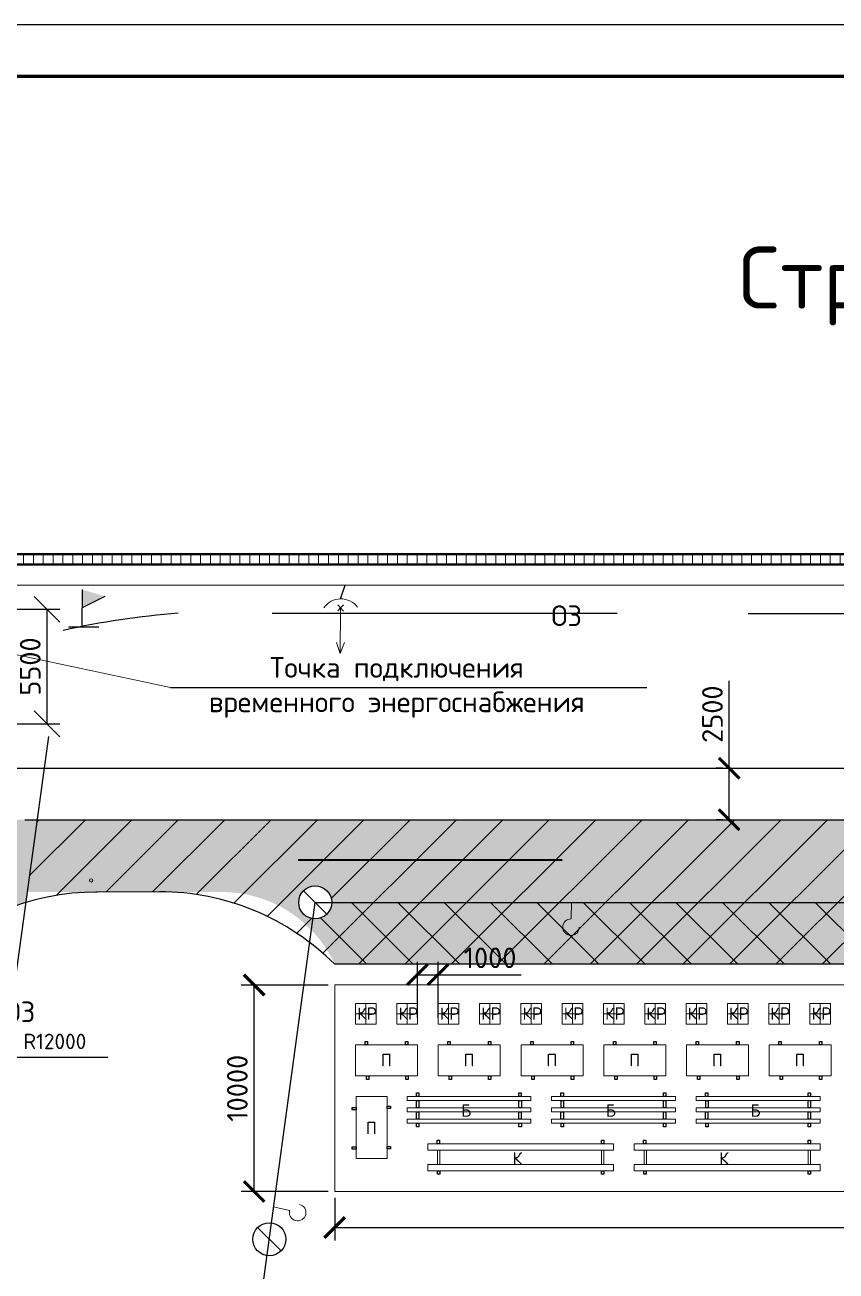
# Model space of a CAD drawing. Header units: millimetres. Extents: x -782 to 10910, y 3841 to 9763.
# Drawn here: x 2153.5 to 2232, y 8497.7 to 8618.4 of the extents above; entities that cross this region are included whole.
import ezdxf

# ---------------------------------------------------------------- set-up
doc = ezdxf.new("R2010")
doc.units = ezdxf.units.MM
doc.linetypes.add('DASHEDX2', pattern=[38.1, 25.4, -12.7])
doc.linetypes.add('штриховая2', pattern=[9.525, 6.35, -3.175])
for name, color, linetype, lineweight in [('!ОНенес!', 6, 'Continuous', 40), ('красный', 1, 'Continuous', 30), ('Тонкая 0.3', 140, 'Continuous', 25)]:
    doc.layers.add(name, color=color, linetype=linetype, lineweight=lineweight)
doc.layers.add('1', color=7, linetype='Continuous')
doc.styles.add('2.5', font='isocpeur.ttf', dxfattribs={"height": 2})
doc.styles.add('Isocpeur', font='isocpeur.ttf')
doc.styles.get("Standard").update_dxf_attribs({"font": 'isocpeur.ttf'})
doc.dimstyles.new('Копия ISO-25 M1-200', dxfattribs={"dimtxt": 2, "dimasz": 2.5, "dimexe": 1.25, "dimexo": 0.625, "dimtad": 1, "dimlfac": 400, "dimtxsty": 'Standard', "dimblk": 'OBLIQUE', "dimcen": 2.5, "dimadec": 0, "dimazin": 0, "dimtfac": 1, "dimtmove": 0, "dimatfit": 3, "dimldrblk": 'NONE', "dimfxl": 1, "dimarcsym": 0})
doc.dimstyles.new('М500 стройгенп', dxfattribs={"dimtxt": 2, "dimasz": 2, "dimexe": 1.25, "dimexo": 0.625, "dimtad": 1, "dimlfac": 500, "dimtxsty": '2.5', "dimblk": 'ARCHTICK', "dimcen": 2.5, "dimadec": 0, "dimazin": 0, "dimtfac": 1, "dimtmove": 0, "dimatfit": 3, "dimfxl": 1, "dimarcsym": 0})
pattern_1 = [(50, (2763.4176, 3860.6352), (4.5546167, -0.398477), [0.47625, -5.23875]), (355, (2763.4176, 3860.635), (-0.8810855, 4.776421), [0.381, -4.1910146]), (100.45144, (2763.797, 3860.602), (3.673531, 4.377944), [0.40475, -4.452256]), (46.1842, (2763.4176, 3861.905), (6.776976, -1.051058), [0.714375, -7.858125]), (96.63556, (2763.982, 3861.8176), (5.935103, 6.185653), [0.607126, -6.67839]), (351.18415, (2763.4176, 3861.905), (5.935103, 6.185653), [0.571499, -6.286493]), (21, (2764.0526, 3861.5877), (3.7903598, -2.55663), [0.47625, -5.23875]), (326, (2764.0526, 3861.5877), (1.5450507, 4.604699), [0.381, -4.191]), (71.45144, (2764.3684, 3861.3747), (5.3354105, 2.0480692), [0.40475, -4.4522484]), (37.5, (2763.4176, 3860.6352), (0.0772151, 2.11387597), [0, -4.1402, 0, -4.2545, 0, -4.206875]), (7.5, (2763.4176, 3860.6352), (1.6704916, 2.5045144), [0, -2.4257, 0, -4.04495, 0, -1.603375]), (327.5, (2762.0015, 3860.6352), (3.3897649, -0.1432186), [0, -1.5875, 0, -4.953, 0, -6.57225]), (317.5, (2761.3665, 3860.6352), (3.7032295, 0.6356623), [0, -2.06375, 0, -3.2893, 0, -4.66725])]

# ---------------------------------------------------------------- blocks, each defined once
blk = doc.blocks.new('_OBLIQUE')
at = {"color": 0, "linetype": 'ByBlock'}
blk.add_line((-0.5, -0.5), (0.5, 0.5), dxfattribs=at)
blk = doc.blocks.new('*D818')
at = {"color": 0, "lineweight": -2, "transparency": 16777216}
for p, q in [((2151.72, 8561.83), (2156.87, 8561.83)), ((2155.62, 8550.74), (2155.62, 8561.83)), ((2151.72, 8550.74), (2156.87, 8550.74))]:
    blk.add_line(p, q, dxfattribs=at)
at = {"layer": 'Defpoints', "color": 0, "lineweight": -3, "transparency": 16777216}
for p in [(2151.1, 8561.83), (2155.62, 8561.83), (2151.1, 8550.74)]:
    blk.add_point(p, dxfattribs=at)
at = {"color": 0, "lineweight": -2, "transparency": 16777216, "xscale": 2.5, "yscale": 2.5, "zscale": 2.5}
for p, rotation in [((2155.62, 8561.83), 90), ((2155.62, 8550.74), 270)]:
    blk.add_blockref('_OBLIQUE', p, dxfattribs=dict(at, rotation=rotation))
at = {"color": 0, "lineweight": 15, "transparency": 16777216, "insert": (2153.99, 8556.28), "char_height": 2, "attachment_point": 5, "rotation": 90}
blk.add_mtext('5500', dxfattribs=at)
blk = doc.blocks.new('_None')
blk = doc.blocks.new('_ArchTick')
at = {"color": 0, "linetype": 'ByBlock', "const_width": 0.15}
blk.add_lwpolyline([(-0.5, -0.5), (0.5, 0.5)], dxfattribs=at)
blk = doc.blocks.new('*D806')
at = {"color": 0, "lineweight": -2, "transparency": 16777216}
for p, q in [((2191.48, 8522.27), (2191.48, 8527.69)), ((2193.48, 8522.27), (2193.48, 8527.69)), ((2191.48, 8526.44), (2193.48, 8526.44)), ((2193.48, 8526.44), (2201.53, 8526.44))]:
    blk.add_line(p, q, dxfattribs=at)
at = {"layer": 'Defpoints', "color": 0, "lineweight": -3, "transparency": 16777216}
for p in [(2193.48, 8526.44), (2191.48, 8521.64), (2193.48, 8521.64)]:
    blk.add_point(p, dxfattribs=at)
at = {"color": 0, "lineweight": -2, "transparency": 16777216, "xscale": 2, "yscale": 2, "zscale": 2, "rotation": 180}
blk.add_blockref('_ArchTick', (2191.48, 8526.44), dxfattribs=at)
at = {"color": 0, "lineweight": -2, "transparency": 16777216, "xscale": 2, "yscale": 2, "zscale": 2}
blk.add_blockref('_ArchTick', (2193.48, 8526.44), dxfattribs=at)
at = {"color": 0, "lineweight": 20, "transparency": 16777216, "insert": (2198.51, 8528.07), "char_height": 2, "attachment_point": 5, "style": '2.5'}
blk.add_mtext('1000', dxfattribs=at)
blk = doc.blocks.new('*D810')
at = {"color": 0, "lineweight": -2, "transparency": 16777216}
for p, q in [((2182.85, 8525.44), (2174.42, 8525.44)), ((2175.67, 8505.44), (2175.67, 8525.44)), ((2182.85, 8505.44), (2174.42, 8505.44))]:
    blk.add_line(p, q, dxfattribs=at)
at = {"layer": 'Defpoints', "color": 0, "lineweight": -3, "transparency": 16777216}
for p in [(2175.67, 8525.44), (2183.47, 8525.44), (2183.47, 8505.44)]:
    blk.add_point(p, dxfattribs=at)
at = {"color": 0, "lineweight": -2, "transparency": 16777216, "xscale": 2, "yscale": 2, "zscale": 2}
for p, rotation in [((2175.67, 8525.44), 90), ((2175.67, 8505.44), 270)]:
    blk.add_blockref('_ArchTick', p, dxfattribs=dict(at, rotation=rotation))
at = {"color": 0, "lineweight": 20, "transparency": 16777216, "insert": (2174.04, 8515.44), "char_height": 2, "attachment_point": 5, "rotation": 90, "style": '2.5'}
blk.add_mtext('10000', dxfattribs=at)
blk = doc.blocks.new('*D811')
at = {"color": 0, "lineweight": -2, "transparency": 16777216}
for p, q in [((2183.47, 8504.82), (2183.47, 8500.71)), ((2365.47, 8504.82), (2365.47, 8500.71)), ((2183.47, 8501.96), (2365.47, 8501.96))]:
    blk.add_line(p, q, dxfattribs=at)
at = {"layer": 'Defpoints', "color": 0, "lineweight": -3, "transparency": 16777216}
for p in [(2183.47, 8505.44), (2365.47, 8505.44), (2365.47, 8501.96)]:
    blk.add_point(p, dxfattribs=at)
at = {"color": 0, "lineweight": -2, "transparency": 16777216, "xscale": 2, "yscale": 2, "zscale": 2, "rotation": 180}
blk.add_blockref('_ArchTick', (2183.47, 8501.96), dxfattribs=at)
at = {"color": 0, "lineweight": -2, "transparency": 16777216, "xscale": 2, "yscale": 2, "zscale": 2}
blk.add_blockref('_ArchTick', (2365.47, 8501.96), dxfattribs=at)
at = {"color": 0, "lineweight": 20, "transparency": 16777216, "insert": (2274.47, 8503.59), "char_height": 2, "attachment_point": 5, "style": '2.5'}
blk.add_mtext('91000', dxfattribs=at)
blk = doc.blocks.new('*D859')
at = {"color": 0, "lineweight": -2, "transparency": 16777216}
for p, q in [((2221.66, 8546.44), (2221.66, 8554.89)), ((2221.04, 8546.44), (2220.41, 8546.44)), ((2221.66, 8541.44), (2221.66, 8546.44)), ((2221.04, 8541.44), (2220.41, 8541.44))]:
    blk.add_line(p, q, dxfattribs=at)
at = {"layer": 'Defpoints', "color": 0, "lineweight": -3, "transparency": 16777216}
for p in [(2221.66, 8546.44), (2221.66, 8546.44), (2221.66, 8541.44)]:
    blk.add_point(p, dxfattribs=at)
at = {"color": 0, "lineweight": -2, "transparency": 16777216, "xscale": 2, "yscale": 2, "zscale": 2}
for p, rotation in [((2221.66, 8546.44), 90), ((2221.66, 8541.44), 270)]:
    blk.add_blockref('_ArchTick', p, dxfattribs=dict(at, rotation=rotation))
at = {"color": 0, "lineweight": 25, "transparency": 16777216, "insert": (2220.04, 8551.67), "char_height": 2, "attachment_point": 5, "rotation": 90, "style": '2.5'}
blk.add_mtext('2500', dxfattribs=at)

msp = doc.modelspace()

# ---------------------------------------------------------------- hatches: boundary and pattern name
at = {"layer": '!ОНенес!', "lineweight": 40}
h = msp.add_hatch(color=7, dxfattribs=at)
h.paths.add_polyline_path([(2199.74422, 8539.016466), (2199.74422, 8537.576585), (2205.473691, 8537.576585)])
h.paths.add_polyline_path([(2199.74422, 8537.576585), (2199.74422, 8536.136705), (2205.473691, 8537.576585)])
at = {"lineweight": 20}
h = msp.add_hatch(dxfattribs=at)
h.set_pattern_fill('ANSI31', color=256, scale=0.3, angle=45)
h.set_pattern_definition([(90, (-61.2235, 5234.4324), (-0.9525, 2e-16), [])])
h.paths.add_polyline_path([(2450.064089, 8567.171483), (2449.064089, 8567.171483), (2118.471452, 8567.171483), (2119.471452, 8566.171483), (2449.064089, 8566.171483)])
h.paths.add_polyline_path([(2449.064089, 8294.22853), (2119.471452, 8294.22853), (2118.471452, 8293.22853), (2450.064089, 8293.22853)])
at = {"lineweight": 25}
h = msp.add_hatch(dxfattribs=at)
h.set_pattern_fill('AR-CONC', color=256, scale=0.025)
h.set_pattern_definition(pattern_1)
edge = h.paths.add_edge_path()
edge.add_line((2410.413904, 8547.442641), (2394.413904, 8547.442641))
edge.add_arc((2384.021599, 8553.442641), 12, 322.94344259, 330, ccw=False)
edge.add_line((2393.598092, 8546.211404), (2395.192371, 8534.442641))
edge.add_line((2395.192371, 8534.442641), (2400.039763, 8534.442641))
edge.add_line((2400.039763, 8534.442641), (2447.064089, 8534.442641))
edge.add_line((2447.064089, 8534.442641), (2447.064089, 8541.442641))
edge.add_line((2447.064089, 8541.442641), (2444.059826, 8541.442641))
edge.add_line((2444.059826, 8541.442641), (2420.806209, 8541.442641))
edge.add_arc((2420.806209, 8553.442641), 12, 210, 270, ccw=False)
edge = h.paths.add_edge_path()
edge.add_arc((2384.021599, 8553.442641), 12, 270, 322.94344259, ccw=False)
edge.add_line((2384.021599, 8541.442641), (2154.673969, 8541.442641))
edge.add_line((2154.673969, 8541.442641), (2153.717009, 8534.442641))
edge.add_line((2153.717009, 8534.442641), (2172.562492, 8534.442641))
edge.add_arc((2172.562492, 8522.442255), 12.000386, 43.87205531, 90, ccw=False)
edge.add_line((2181.213441, 8530.759127), (2181.363583, 8531.857389))
edge.add_arc((2181.5803, 8533.442641), 1.599997, 180, 262.21542913, ccw=False)
edge.add_arc((2181.5803, 8533.442641), 1.599997, 0, 180, ccw=False)
edge.add_line((2183.180298, 8533.442641), (2365.762606, 8533.442641))
edge.add_arc((2367.362603, 8533.442641), 1.599997, 0, 180, ccw=False)
edge.add_arc((2367.362603, 8533.442641), 1.599997, -83.51900907, 0, ccw=False)
edge.add_line((2367.5432, 8531.852869), (2367.861169, 8529.505667))
edge.add_arc((2377.62808, 8524.036729), 11.19383, 68.24656364, 150.75355209, ccw=False)
edge.add_line((2381.77666, 8534.433417), (2395.192371, 8534.442641))
edge.add_line((2395.192371, 8534.442641), (2393.598092, 8546.211404))
edge = h.paths.add_edge_path(flags=16)
edge.add_arc((2159.880895, 8535.5702), 0.16, 0, 360)
h.paths.add_polyline_path([(2295.346246, 8532.845041), (2295.346246, 8539.445041), (2290.546246, 8539.445041), (2290.546246, 8532.845041)], flags=17)
h = msp.add_hatch(dxfattribs=at)
h.set_pattern_fill('ANSI31', color=256)
h.set_pattern_definition([(45, (2763.4176, 3860.6352), (-2.245064, 2.245064), [])])
h.paths.add_polyline_path([(2395.225894, 8324.442641), (2389.689209, 8324.442641), (2389.689209, 8317.442641), (2394.268934, 8317.442641)])
h.paths.add_polyline_path([(2367.578799, 8327.027965), (2367.89225, 8329.326446, -0.0335310045), (2365.471452, 8331.442641), (2183.471452, 8331.442641, -0.033546474), (2181.049474, 8329.325546), (2181.363583, 8327.027894, -0.4545915319), (2183.180298, 8325.442641), (2365.762606, 8325.442641, -0.4544922049)])
h.paths.add_polyline_path([(2393.668887, 8545.688801), (2392.589411, 8545.7961, -0.0973202351), (2384.41866, 8541.449212), (2154.673974, 8541.442676), (2153.578788, 8533.431577, -0.0717378836), (2160.355396, 8534.442361), (2166.500889, 8534.472079, -0.1642697528), (2181.049474, 8529.559736), (2181.363583, 8531.857389, -0.3749564439), (2179.980303, 8533.442641, -1), (2183.180298, 8533.442641), (2365.762606, 8533.442641, -1), (2368.9626, 8533.442641, -0.3814580014), (2367.5432, 8531.852869), (2367.861169, 8529.505667, -0.1647039981), (2382.442014, 8534.442641), (2395.192371, 8534.442641)])
h.paths.add_polyline_path([(2159.720896, 8535.5702, -1), (2160.040895, 8535.5702, -1)], flags=16)
h.paths.add_polyline_path([(2367.5432, 8531.852869, -0.4477457859), (2365.762606, 8533.442641), (2183.180298, 8533.442641, -0.4545915319), (2181.363583, 8531.857389), (2181.049474, 8529.559736, -0.033546474), (2183.471452, 8527.442641), (2365.501372, 8527.443071, -0.0326823464), (2367.861169, 8529.505667)])
h.paths.add_polyline_path([(2295.346246, 8532.845041), (2295.346246, 8539.445041), (2290.546246, 8539.445041), (2290.546246, 8532.845041)], flags=24)
h.paths.add_polyline_path([(2295.346246, 8525.496539), (2295.346246, 8532.096539), (2290.546246, 8532.096539), (2290.546246, 8525.496539)], flags=9)
h.paths.add_polyline_path([(2195.408605, 8525.767641), (2201.608605, 8525.767641), (2201.608605, 8530.567641), (2195.408605, 8530.567641)], flags=9)
h = msp.add_hatch(dxfattribs=at)
h.set_pattern_fill('AR-CONC', color=256, scale=0.025)
h.set_pattern_definition(pattern_1)
h.paths.add_polyline_path([(2154.673969, 8541.442641), (2153.471452, 8541.442641, 0.0856933287), (2145.423928, 8540.0532), (2145.430045, 8529.144408, -0.0968125646), (2153.578788, 8533.431577)])
h.paths.add_polyline_path([(2145.430045, 8529.144408), (2145.423928, 8540.0532, 0.3172590174), (2129.471452, 8517.442641), (2129.471452, 8341.442641, 0.4142135624), (2153.471452, 8317.442641), (2154.673969, 8317.442641), (2153.717009, 8324.442641), (2153.578788, 8325.453705, -0.3312506417), (2136.471452, 8348.442641), (2136.471452, 8510.442641, -0.1704400161), (2141.738552, 8525.445257, -0.2325057606), (2141.271454, 8526.395442, -0.6710553407), (2143.326693, 8527.237201, -0.0296017787)])
h.paths.add_polyline_path([(2142.729661, 8527.304491), (2148.129661, 8527.304491), (2148.129661, 8532.104491), (2142.729661, 8532.104491)], flags=25)
h.paths.add_polyline_path([(2129.902842, 8409.508791), (2136.502842, 8409.508791), (2136.502842, 8414.308791), (2129.902842, 8414.308791)], flags=24)
h.paths.add_polyline_path([(2131.396452, 8340.341351), (2137.996452, 8340.341351), (2137.996452, 8345.141351), (2131.396452, 8345.141351)], flags=24)
h.paths.add_polyline_path([(2129.28449, 8461.47917), (2132.974484, 8461.47917), (2132.974484, 8465.799163), (2129.28449, 8465.799163)], flags=9)
at = {"lineweight": 20}
h = msp.add_hatch(dxfattribs=at)
h.set_pattern_fill('AR-CONC', color=256, scale=0.025)
h.set_pattern_definition(pattern_1)
h.paths.add_polyline_path([(2447.064089, 8324.442641), (2395.225894, 8324.442641), (2394.268934, 8317.442641), (2447.064089, 8317.442641)])
edge = h.paths.add_edge_path()
edge.add_line((2395.225894, 8324.442641), (2376.380411, 8324.442641))
edge.add_arc((2376.380411, 8336.443027), 12.000386, 223.86662461, 270, ccw=False)
edge.add_line((2367.728674, 8328.126976), (2367.578799, 8327.027965))
edge.add_arc((2367.362603, 8325.442641), 1.599997, 0, 82.23429528, ccw=False)
edge.add_arc((2367.362603, 8325.442641), 1.599997, -180, 0, ccw=False)
edge.add_line((2365.762606, 8325.442641), (2183.180298, 8325.442641))
edge.add_arc((2181.5803, 8325.442641), 1.599997, -180, 0, ccw=False)
edge.add_arc((2181.5803, 8325.442641), 1.599997, 97.78457087, 180, ccw=False)
edge.add_line((2181.363583, 8327.027894), (2181.213441, 8328.126156))
edge.add_arc((2172.562492, 8336.443027), 12.000386, 270, 316.12794469, ccw=False)
edge.add_line((2172.562492, 8324.442641), (2153.717009, 8324.442641))
edge.add_line((2153.717009, 8324.442641), (2154.673969, 8317.442641))
edge.add_line((2154.673969, 8317.442641), (2394.268934, 8317.442641))
edge.add_line((2394.268934, 8317.442641), (2395.225894, 8324.442641))
edge = h.paths.add_edge_path()
edge.add_arc((2376.380411, 8336.443027), 12.000386, 204.62550124, 223.86662461, ccw=False)
edge.add_line((2365.471452, 8331.442641), (2272.723702, 8331.442641))
edge.add_arc((2271.58981, 8331.83543), 1.199998, 199.10645728, 340.89354272, ccw=False)
edge.add_line((2270.455917, 8331.442641), (2183.471452, 8331.442641))
edge.add_arc((2172.562492, 8336.443027), 12.000386, 316.12794469, 335.37449876, ccw=False)
edge.add_line((2181.213441, 8328.126156), (2181.363583, 8327.027894))
edge.add_arc((2181.5803, 8325.442641), 1.599997, 0, 97.78457087, ccw=False)
edge.add_line((2183.180298, 8325.442641), (2365.762606, 8325.442641))
edge.add_arc((2367.362603, 8325.442641), 1.599997, 82.23429528, 180, ccw=False)
edge.add_line((2367.578799, 8327.027965), (2367.728674, 8328.126976))
edge = h.paths.add_edge_path()
edge.add_line((2394.244102, 8541.442641), (2154.673969, 8541.442641))
edge.add_line((2154.673969, 8541.442641), (2153.717009, 8534.442641))
edge.add_line((2153.717009, 8534.442641), (2172.562492, 8534.442641))
edge.add_arc((2172.562492, 8522.442255), 12.000386, 43.87205531, 90, ccw=False)
edge.add_line((2181.213441, 8530.759127), (2181.363583, 8531.857389))
edge.add_arc((2181.5803, 8533.442641), 1.599997, 180, 262.21542913, ccw=False)
edge.add_arc((2181.5803, 8533.442641), 1.599997, 0, 180, ccw=False)
edge.add_line((2183.180298, 8533.442641), (2365.762606, 8533.442641))
edge.add_arc((2367.362603, 8533.442641), 1.599997, 0, 180, ccw=False)
edge.add_arc((2367.362603, 8533.442641), 1.599997, -83.51900907, 0, ccw=False)
edge.add_line((2367.5432, 8531.852869), (2367.861169, 8529.505667))
edge.add_arc((2427.302929, 8436.751859), 110.1662, 117.53133097, 122.65399107, ccw=False)
edge.add_line((2376.380411, 8534.442641), (2395.192371, 8534.442641))
edge.add_line((2395.192371, 8534.442641), (2394.244102, 8541.442641))
edge = h.paths.add_edge_path()
edge.add_line((2154.673969, 8541.442641), (2145.423074, 8541.442641))
edge.add_line((2145.423074, 8541.442641), (2145.427188, 8534.050072))
edge.add_arc((2148.471452, 8522.442641), 12, 90, 104.69589657, ccw=False)
edge.add_line((2148.471452, 8534.442641), (2153.717009, 8534.442641))
edge.add_line((2153.717009, 8534.442641), (2154.673969, 8541.442641))
edge = h.paths.add_edge_path()
edge.add_line((2367.861169, 8529.505667), (2367.5432, 8531.852869))
edge.add_arc((2367.362603, 8533.442641), 1.599997, 180, 276.48099093, ccw=False)
edge.add_line((2365.762606, 8533.442641), (2183.180298, 8533.442641))
edge.add_arc((2181.5803, 8533.442641), 1.599997, -97.78457087, 0, ccw=False)
edge.add_line((2181.363583, 8531.857389), (2181.213441, 8530.759127))
edge.add_arc((2172.562492, 8522.442255), 12.000386, 24.62550124, 43.87205531, ccw=False)
edge.add_line((2183.471452, 8527.442641), (2268.081321, 8527.442641))
edge.add_arc((2268.667298, 8526.395442), 1.199998, 60.7700888, 119.2299112, ccw=False)
edge.add_line((2269.253276, 8527.442641), (2365.471452, 8527.442641))
edge.add_arc((2367.611719, 8527.379035), 2.141212, 83.30987815, 178.29773268, ccw=False)
h.paths.add_polyline_path([(2269.419992, 8526.727406), (2272.659986, 8526.727406), (2272.659986, 8527.442641), (2269.419992, 8527.442641)])
h.paths.add_polyline_path([(2395.192371, 8534.442641), (2447.064089, 8534.442641), (2447.064089, 8541.442641), (2394.244102, 8541.442641)])
edge = h.paths.add_edge_path()
edge.add_arc((2153.471452, 8517.442641), 24, 109.59180627, 180)
edge.add_line((2129.471452, 8517.442641), (2129.471452, 8341.442641))
edge.add_arc((2153.471452, 8341.442641), 24, 180, 270)
edge.add_line((2153.471452, 8317.442641), (2154.673969, 8317.442641))
edge.add_line((2154.673969, 8317.442641), (2153.717009, 8324.442641))
edge.add_line((2153.717009, 8324.442641), (2148.471452, 8324.442641))
edge.add_arc((2125.500889, 8313.472079), 25.455844, 25.52877937, 64.47122063)
edge.add_line((2136.471452, 8336.442641), (2136.471452, 8522.442641))
edge.add_arc((2148.471452, 8522.442641), 12, 104.69589657, 180, ccw=False)
edge.add_line((2145.427188, 8534.050072), (2145.423847, 8540.053171))
at = {"lineweight": 25}
h = msp.add_hatch(dxfattribs=at)
h.set_pattern_fill('AR-CONC', color=256, scale=0.025)
h.set_pattern_definition(pattern_1)
h.paths.add_polyline_path([(2179.980303, 8325.442641, -0.3749564439), (2181.363583, 8327.027894), (2181.213441, 8328.126156, -0.2040337377), (2172.562492, 8324.442641), (2160.471452, 8324.442641, -0.0729531305), (2153.578788, 8325.453705), (2154.673969, 8317.442641), (2388.189209, 8317.442641), (2388.189209, 8324.442641), (2376.380411, 8324.442641, -0.077886135), (2372.709113, 8325.018018), (2368.957578, 8325.315967, -0.9611377805), (2365.762606, 8325.442641), (2183.180298, 8325.442641, -1)])
h.paths.add_polyline_path([(2129.902842, 8409.508791), (2136.502842, 8409.508791), (2136.502842, 8414.308791), (2129.902842, 8414.308791)], flags=24)
h.paths.add_polyline_path([(2131.396452, 8340.341351), (2137.996452, 8340.341351), (2137.996452, 8345.141351), (2131.396452, 8345.141351)], flags=24)
h.paths.add_polyline_path([(2129.28449, 8461.47917), (2132.974484, 8461.47917), (2132.974484, 8465.799163), (2129.28449, 8465.799163)], flags=9)
h.paths.add_polyline_path([(2295.346246, 8318.540241), (2295.346246, 8325.140241), (2290.546246, 8325.140241), (2290.546246, 8318.540241)], flags=24)
edge = h.paths.add_edge_path()
edge.add_arc((2153.471452, 8517.442641), 24, 109.59160183, 180)
edge.add_line((2129.471452, 8517.442641), (2129.471452, 8341.442641))
edge.add_arc((2153.471452, 8341.442641), 24, 180, 270)
edge.add_line((2153.471452, 8317.442641), (2154.673969, 8317.442641))
edge.add_line((2154.673969, 8317.442641), (2153.717009, 8324.442641))
edge.add_line((2153.717009, 8324.442641), (2153.578788, 8325.453705))
edge.add_arc((2160.471452, 8348.442641), 24, 180, 253.30994122, ccw=False)
edge.add_line((2136.471452, 8348.442641), (2136.471452, 8522.442641))
edge.add_arc((2148.471452, 8522.442641), 12, 104.69537151, 180, ccw=False)
edge.add_line((2145.427294, 8534.0501), (2145.423928, 8540.0532))
at = {"lineweight": 20}
h = msp.add_hatch(dxfattribs=at)
h.set_pattern_fill('ANSI31', color=256, angle=90)
h.set_pattern_definition([(135, (-61.2235, 5234.4324), (-2.245064, -2.245064), [])])
h.paths.add_polyline_path([(2183.471452, 8331.442641, -0.0841769125), (2181.213441, 8328.126156), (2181.363583, 8327.027894, -0.4545915319), (2183.180298, 8325.442641), (2365.762606, 8325.442641, -0.4544922049), (2367.578799, 8327.027965), (2367.728674, 8328.126976, -0.0841530487), (2365.471452, 8331.442641), (2272.723702, 8331.442641, -0.7118923099), (2270.455917, 8331.442641)])
h.paths.add_polyline_path([(2183.180298, 8533.442641, -0.4545915319), (2181.363583, 8531.857389), (2181.213441, 8530.759127, -0.0841769125), (2183.471452, 8527.442641), (2268.081321, 8527.442641, -0.2607592433), (2269.253276, 8527.442641), (2365.471452, 8527.442641, -0.0831645539), (2367.696088, 8530.724272), (2367.5432, 8531.852869, -0.4477457859), (2365.762606, 8533.442641)])
h.paths.add_polyline_path([(2269.422375, 8526.787795), (2274.822375, 8526.787795), (2274.822375, 8531.587795), (2269.422375, 8531.587795)], flags=9)
h.paths.add_polyline_path([(2403.127026, 8526.141709), (2408.127026, 8526.141709), (2408.127026, 8530.941709), (2403.127026, 8530.941709)], flags=9)
at = {"layer": 'Тонкая 0.3', "ltscale": 5}
msp.add_hatch(color=7, dxfattribs=at).paths.add_polyline_path([(2159.035206, 8563.749397), (2159.021478, 8561.95821), (2161.208628, 8563.071442)])

# ---------------------------------------------------------------- linework, layer by layer
at = {"layer": '!ОНенес!', "color": 7, "lineweight": 40}
msp.add_line((2179.923321, 8537.576585), (2205.473691, 8537.576585), dxfattribs=at)
msp.add_line((2822.712585, 8618.422879), (1982.712585, 8618.422879))
at = {"lineweight": 70}
msp.add_line((2817.712585, 8613.422879), (2002.712585, 8613.422879), dxfattribs=at)
at = {"lineweight": 50}
msp.add_line((2118.471452, 8567.171483), (2449.064089, 8567.171483), dxfattribs=at)
at = {"color": 240, "lineweight": 20, "true_color": 0xed1f24}
for p, q in [((2121.471452, 8564.171483), (2184.471452, 8564.171483)), ((2275.786817, 8564.171437), (2121.471452, 8564.171437))]:
    msp.add_line(p, q, dxfattribs=at)
at = {"color": 1, "lineweight": 25}
msp.add_line((2184.028509, 8562.836732), (2184.471452, 8564.171437), dxfattribs=at)
at = {"linetype": 'штриховая2', "lineweight": 30, "ltscale": 4}
for p, q in [((2177.408142, 8561.442641), (2185.408142, 8561.442641)), ((2185.408142, 8561.442641), (2377.015351, 8561.402185)), ((2136.854388, 8411.095485), (2157.181424, 8559.78424))]:
    msp.add_line(p, q, dxfattribs=at)
at = {"lineweight": 20}
for p, q in [((2167.568199, 8554.256332), (2145.55363, 8558.944259)), ((2183.471452, 8525.442641), (2183.471452, 8515.442641)), ((2365.471452, 8525.442641), (2183.471452, 8525.442641)), ((2183.471452, 8525.442641), (2183.471452, 8515.442641)), ((2365.471452, 8525.442641), (2183.471452, 8525.442641)), ((2191.483612, 8519.642641), (2185.483612, 8519.642641)), ((2185.483612, 8519.642641), (2185.483612, 8516.642641)), ((2191.483612, 8516.642641), (2191.483612, 8519.642641)), ((2199.495773, 8519.642641), (2193.495773, 8519.642641)), ((2193.495773, 8519.642641), (2193.495773, 8516.642641)), ((2199.495773, 8516.642641), (2199.495773, 8519.642641)), ((2207.507933, 8519.642641), (2201.507933, 8519.642641)), ((2201.507933, 8519.642641), (2201.507933, 8516.642641)), ((2207.507933, 8516.642641), (2207.507933, 8519.642641)), ((2215.520094, 8519.642641), (2209.520094, 8519.642641)), ((2209.520094, 8519.642641), (2209.520094, 8516.642641)), ((2215.520094, 8516.642641), (2215.520094, 8519.642641)), ((2223.532255, 8519.642641), (2217.532255, 8519.642641)), ((2217.532255, 8519.642641), (2217.532255, 8516.642641)), ((2223.532255, 8516.642641), (2223.532255, 8519.642641)), ((2231.544415, 8519.642641), (2225.544415, 8519.642641)), ((2225.544415, 8519.642641), (2225.544415, 8516.642641)), ((2231.544415, 8516.642641), (2231.544415, 8519.642641)), ((2185.483612, 8516.642641), (2191.483612, 8516.642641)), ((2193.495773, 8516.642641), (2199.495773, 8516.642641)), ((2201.507933, 8516.642641), (2207.507933, 8516.642641)), ((2209.520094, 8516.642641), (2215.520094, 8516.642641)), ((2217.532255, 8516.642641), (2223.532255, 8516.642641)), ((2225.544415, 8516.642641), (2231.544415, 8516.642641)), ((2183.471452, 8515.442641), (2183.471452, 8505.442641)), ((2183.471452, 8515.442641), (2183.471452, 8505.442641)), ((2188.53189, 8514.642641), (2185.53189, 8514.642641)), ((2185.53189, 8514.642641), (2185.53189, 8508.642641)), ((2188.53189, 8508.642641), (2188.53189, 8514.642641)), ((2190.471452, 8514.642641), (2202.471452, 8514.642641)), ((2190.471452, 8514.228282), (2190.471452, 8514.642641)), ((2190.471452, 8514.642641), (2190.471452, 8514.242641)), ((2202.471452, 8514.642641), (2202.471452, 8514.242641)), ((2204.471452, 8514.642641), (2216.471452, 8514.642641)), ((2204.471452, 8514.228282), (2204.471452, 8514.642641)), ((2204.471452, 8514.642641), (2204.471452, 8514.242641)), ((2216.471452, 8514.642641), (2216.471452, 8514.242641)), ((2218.471452, 8514.642641), (2230.471452, 8514.642641)), ((2218.471452, 8514.228282), (2218.471452, 8514.642641)), ((2218.471452, 8514.642641), (2218.471452, 8514.242641)), ((2230.471452, 8514.642641), (2230.471452, 8514.242641)), ((2190.471452, 8514.242641), (2202.471452, 8514.242641)), ((2190.471452, 8513.142641), (2190.471452, 8513.542641)), ((2202.471452, 8513.542641), (2190.471452, 8513.542641)), ((2202.471452, 8513.542641), (2202.471452, 8513.142641)), ((2202.471452, 8513.142641), (2202.471452, 8513.542641)), ((2204.471452, 8514.242641), (2216.471452, 8514.242641)), ((2204.471452, 8513.142641), (2204.471452, 8513.542641)), ((2216.471452, 8513.542641), (2204.471452, 8513.542641)), ((2216.471452, 8513.542641), (2216.471452, 8513.142641)), ((2216.471452, 8513.142641), (2216.471452, 8513.542641)), ((2218.471452, 8514.242641), (2230.471452, 8514.242641)), ((2218.471452, 8513.142641), (2218.471452, 8513.542641)), ((2230.471452, 8513.542641), (2218.471452, 8513.542641)), ((2230.471452, 8513.542641), (2230.471452, 8513.142641)), ((2230.471452, 8513.142641), (2230.471452, 8513.542641)), ((2202.471452, 8513.142641), (2190.471452, 8513.142641)), ((2190.471452, 8512.042641), (2190.471452, 8512.442641)), ((2202.471452, 8512.442641), (2190.471452, 8512.442641)), ((2202.471452, 8512.442641), (2202.471452, 8512.042641)), ((2202.471452, 8512.042641), (2202.471452, 8512.442641)), ((2216.471452, 8513.142641), (2204.471452, 8513.142641)), ((2204.471452, 8512.042641), (2204.471452, 8512.442641)), ((2216.471452, 8512.442641), (2204.471452, 8512.442641)), ((2216.471452, 8512.442641), (2216.471452, 8512.042641)), ((2216.471452, 8512.042641), (2216.471452, 8512.442641)), ((2230.471452, 8513.142641), (2218.471452, 8513.142641)), ((2218.471452, 8512.042641), (2218.471452, 8512.442641)), ((2230.471452, 8512.442641), (2218.471452, 8512.442641)), ((2230.471452, 8512.442641), (2230.471452, 8512.042641)), ((2230.471452, 8512.042641), (2230.471452, 8512.442641)), ((2202.471452, 8512.042641), (2190.471452, 8512.042641)), ((2216.471452, 8512.042641), (2204.471452, 8512.042641)), ((2230.471452, 8512.042641), (2218.471452, 8512.042641)), ((2192.471452, 8510.042641), (2210.471452, 8510.042641)), ((2192.471452, 8509.442641), (2192.471452, 8510.042641)), ((2210.471452, 8510.042641), (2210.471452, 8509.442641)), ((2212.471452, 8510.042641), (2230.471452, 8510.042641)), ((2212.471452, 8509.442641), (2212.471452, 8510.042641)), ((2230.471452, 8510.042641), (2230.471452, 8509.442641)), ((2185.53189, 8508.642641), (2188.53189, 8508.642641)), ((2210.471452, 8509.442641), (2192.471452, 8509.442641)), ((2193.430292, 8509.442641), (2193.430292, 8508.042641)), ((2193.658129, 8509.442641), (2193.658129, 8508.042641)), ((2209.309753, 8509.442641), (2209.309753, 8508.042641)), ((2209.537591, 8509.442641), (2209.537591, 8508.042641)), ((2230.471452, 8509.442641), (2212.471452, 8509.442641)), ((2213.430292, 8509.442641), (2213.430292, 8508.042641)), ((2213.658129, 8509.442641), (2213.658129, 8508.042641)), ((2229.309753, 8509.442641), (2229.309753, 8508.042641)), ((2229.537591, 8509.442641), (2229.537591, 8508.042641)), ((2192.471452, 8508.042641), (2210.471452, 8508.042641)), ((2192.471452, 8507.442641), (2192.471452, 8508.042641)), ((2210.471452, 8507.442641), (2192.471452, 8507.442641)), ((2210.471452, 8508.042641), (2210.471452, 8507.442641)), ((2212.471452, 8508.042641), (2230.471452, 8508.042641)), ((2212.471452, 8507.442641), (2212.471452, 8508.042641)), ((2230.471452, 8507.442641), (2212.471452, 8507.442641)), ((2230.471452, 8508.042641), (2230.471452, 8507.442641)), ((2183.471452, 8505.442641), (2365.471452, 8505.442641)), ((2183.471452, 8505.442641), (2365.471452, 8505.442641))]:
    msp.add_line(p, q, dxfattribs=at)
at = {"color": 7, "lineweight": 25}
msp.add_line((2167.568199, 8554.256332), (2213.681446, 8554.256332), dxfattribs=at)
at = {"color": 5, "lineweight": 25}
msp.add_line((2124.471452, 8546.442641), (2243.275783, 8546.442641), dxfattribs=at)
at = {"lineweight": 30}
for p, q in [((2153.471452, 8541.442641), (2384.41866, 8541.449212)), ((2166.500889, 8534.472079), (2160.355396, 8534.442361)), ((2166.500889, 8534.472079), (2166.500889, 8534.472079)), ((2174.471452, 8481.442641), (2181.5803, 8533.442641)), ((2181.5803, 8533.442641), (2367.362603, 8533.442641)), ((2365.501372, 8527.443071), (2183.471452, 8527.442641))]:
    msp.add_line(p, q, dxfattribs=at)
at = {"lineweight": 25}
for p, q in [((2182.711669, 8532.311272), (2180.448931, 8534.57401)), ((2181.5803, 8533.442641), (2182.711669, 8532.311272)), ((2152.565775, 8518.466754), (2161.494374, 8518.466754)), ((2178.270685, 8499.683483), (2176.007947, 8501.946221)), ((2177.139316, 8500.814852), (2178.270685, 8499.683483))]:
    msp.add_line(p, q, dxfattribs=at)
at = {"lineweight": 13}
for p, q in [((2206.378695, 8533.442641), (2206.35566, 8531.84281)), ((2185.483612, 8523.642638), (2185.483612, 8521.642641)), ((2187.483609, 8523.642638), (2185.483612, 8523.642638)), ((2186.48361, 8521.642641), (2186.48361, 8523.642638)), ((2187.483609, 8521.642641), (2187.483609, 8523.642638)), ((2189.483609, 8523.642638), (2189.483609, 8521.642641)), ((2191.483605, 8523.642638), (2189.483609, 8523.642638)), ((2190.483607, 8521.642641), (2190.483607, 8523.642638)), ((2191.483605, 8521.642641), (2191.483605, 8523.642638)), ((2193.483605, 8523.642638), (2193.483605, 8521.642641)), ((2195.483602, 8523.642638), (2193.483605, 8523.642638)), ((2194.483604, 8521.642641), (2194.483604, 8523.642638)), ((2195.483602, 8521.642641), (2195.483602, 8523.642638)), ((2197.483602, 8523.642638), (2197.483602, 8521.642641)), ((2199.483599, 8523.642638), (2197.483602, 8523.642638)), ((2198.4836, 8521.642641), (2198.4836, 8523.642638)), ((2199.483599, 8521.642641), (2199.483599, 8523.642638)), ((2201.483599, 8523.642638), (2201.483599, 8521.642641)), ((2203.483595, 8523.642638), (2201.483599, 8523.642638)), ((2202.483597, 8521.642641), (2202.483597, 8523.642638)), ((2203.483595, 8521.642641), (2203.483595, 8523.642638)), ((2205.483595, 8523.642638), (2205.483595, 8521.642641)), ((2207.483592, 8523.642638), (2205.483595, 8523.642638)), ((2206.483594, 8521.642641), (2206.483594, 8523.642638)), ((2207.483592, 8521.642641), (2207.483592, 8523.642638)), ((2209.483592, 8523.642638), (2209.483592, 8521.642641)), ((2211.483589, 8523.642638), (2209.483592, 8523.642638)), ((2210.48359, 8521.642641), (2210.48359, 8523.642638)), ((2211.483589, 8521.642641), (2211.483589, 8523.642638)), ((2213.483589, 8523.642638), (2213.483589, 8521.642641)), ((2215.483585, 8523.642638), (2213.483589, 8523.642638)), ((2214.483587, 8521.642641), (2214.483587, 8523.642638)), ((2215.483585, 8521.642641), (2215.483585, 8523.642638)), ((2217.483585, 8523.642638), (2217.483585, 8521.642641)), ((2219.483582, 8523.642638), (2217.483585, 8523.642638)), ((2218.483584, 8521.642641), (2218.483584, 8523.642638)), ((2219.483582, 8521.642641), (2219.483582, 8523.642638)), ((2221.483582, 8523.642638), (2221.483582, 8521.642641)), ((2223.483579, 8523.642638), (2221.483582, 8523.642638)), ((2222.48358, 8521.642641), (2222.48358, 8523.642638)), ((2223.483579, 8521.642641), (2223.483579, 8523.642638)), ((2225.483579, 8523.642638), (2225.483579, 8521.642641)), ((2227.483575, 8523.642638), (2225.483579, 8523.642638)), ((2226.483577, 8521.642641), (2226.483577, 8523.642638)), ((2227.483575, 8521.642641), (2227.483575, 8523.642638)), ((2229.483575, 8523.642638), (2229.483575, 8521.642641)), ((2231.483572, 8523.642638), (2229.483575, 8523.642638)), ((2230.483574, 8521.642641), (2230.483574, 8523.642638)), ((2231.483572, 8521.642641), (2231.483572, 8523.642638)), ((2187.483609, 8522.64264), (2185.483612, 8522.64264)), ((2191.483605, 8522.64264), (2189.483609, 8522.64264)), ((2195.483602, 8522.64264), (2193.483605, 8522.64264)), ((2199.483599, 8522.64264), (2197.483602, 8522.64264)), ((2203.483595, 8522.64264), (2201.483599, 8522.64264)), ((2207.483592, 8522.64264), (2205.483595, 8522.64264)), ((2211.483589, 8522.64264), (2209.483592, 8522.64264)), ((2215.483585, 8522.64264), (2213.483589, 8522.64264)), ((2219.483582, 8522.64264), (2217.483585, 8522.64264)), ((2223.483579, 8522.64264), (2221.483582, 8522.64264)), ((2227.483575, 8522.64264), (2225.483579, 8522.64264)), ((2231.483572, 8522.64264), (2229.483575, 8522.64264)), ((2185.483612, 8521.642641), (2187.483609, 8521.642641)), ((2189.483609, 8521.642641), (2191.483605, 8521.642641)), ((2193.483605, 8521.642641), (2195.483602, 8521.642641)), ((2197.483602, 8521.642641), (2199.483599, 8521.642641)), ((2201.483599, 8521.642641), (2203.483595, 8521.642641)), ((2205.483595, 8521.642641), (2207.483592, 8521.642641)), ((2209.483592, 8521.642641), (2211.483589, 8521.642641)), ((2213.483589, 8521.642641), (2215.483585, 8521.642641)), ((2217.483585, 8521.642641), (2219.483582, 8521.642641)), ((2221.483582, 8521.642641), (2223.483579, 8521.642641)), ((2225.483579, 8521.642641), (2227.483575, 8521.642641)), ((2229.483575, 8521.642641), (2231.483572, 8521.642641)), ((2177.549056, 8503.954788), (2179.10586, 8503.585529))]:
    msp.add_line(p, q, dxfattribs=at)
at = {"lineweight": 50}
msp.add_lwpolyline([(2449.064089, 8317.442641), (2449.064089, 8294.22853), (2119.471452, 8294.22853), (2119.471452, 8566.171483), (2449.064089, 8566.171483), (2449.064089, 8541.442641)], dxfattribs=at)
at = {"linetype": 'Continuous'}
for points in [[(2186.417473, 8519.975651), (2186.645311, 8519.975651), (2186.645311, 8519.642641), (2186.417473, 8519.642641)], [(2190.33544, 8519.975651), (2190.563277, 8519.975651), (2190.563277, 8519.642641), (2190.33544, 8519.642641)], [(2194.429634, 8519.975651), (2194.657471, 8519.975651), (2194.657471, 8519.642641), (2194.429634, 8519.642641)], [(2198.3476, 8519.975651), (2198.575438, 8519.975651), (2198.575438, 8519.642641), (2198.3476, 8519.642641)], [(2202.441794, 8519.975651), (2202.669632, 8519.975651), (2202.669632, 8519.642641), (2202.441794, 8519.642641)], [(2206.359761, 8519.975651), (2206.587598, 8519.975651), (2206.587598, 8519.642641), (2206.359761, 8519.642641)], [(2210.453955, 8519.975651), (2210.681792, 8519.975651), (2210.681792, 8519.642641), (2210.453955, 8519.642641)], [(2214.371922, 8519.975651), (2214.599759, 8519.975651), (2214.599759, 8519.642641), (2214.371922, 8519.642641)], [(2218.466115, 8519.975651), (2218.693953, 8519.975651), (2218.693953, 8519.642641), (2218.466115, 8519.642641)], [(2222.384082, 8519.975651), (2222.61192, 8519.975651), (2222.61192, 8519.642641), (2222.384082, 8519.642641)], [(2226.478276, 8519.975651), (2226.706114, 8519.975651), (2226.706114, 8519.642641), (2226.478276, 8519.642641)], [(2230.396243, 8519.975651), (2230.62408, 8519.975651), (2230.62408, 8519.642641), (2230.396243, 8519.642641)], [(2186.539057, 8516.642641), (2186.766894, 8516.642641), (2186.766894, 8516.27316), (2186.539057, 8516.27316)], [(2190.351697, 8516.642641), (2190.579535, 8516.642641), (2190.579535, 8516.27316), (2190.351697, 8516.27316)], [(2194.551217, 8516.642641), (2194.779055, 8516.642641), (2194.779055, 8516.27316), (2194.551217, 8516.27316)], [(2198.363858, 8516.642641), (2198.591696, 8516.642641), (2198.591696, 8516.27316), (2198.363858, 8516.27316)], [(2202.563378, 8516.642641), (2202.791216, 8516.642641), (2202.791216, 8516.27316), (2202.563378, 8516.27316)], [(2206.376019, 8516.642641), (2206.603856, 8516.642641), (2206.603856, 8516.27316), (2206.376019, 8516.27316)], [(2210.575539, 8516.642641), (2210.803376, 8516.642641), (2210.803376, 8516.27316), (2210.575539, 8516.27316)], [(2214.388179, 8516.642641), (2214.616017, 8516.642641), (2214.616017, 8516.27316), (2214.388179, 8516.27316)], [(2218.587699, 8516.642641), (2218.815537, 8516.642641), (2218.815537, 8516.27316), (2218.587699, 8516.27316)], [(2222.40034, 8516.642641), (2222.628177, 8516.642641), (2222.628177, 8516.27316), (2222.40034, 8516.27316)], [(2226.59986, 8516.642641), (2226.827697, 8516.642641), (2226.827697, 8516.27316), (2226.59986, 8516.27316)], [(2230.4125, 8516.642641), (2230.640338, 8516.642641), (2230.640338, 8516.27316), (2230.4125, 8516.27316)], [(2191.603366, 8514.642641), (2191.375529, 8514.642641), (2191.375529, 8515.012122), (2191.603366, 8515.012122)], [(2201.521333, 8514.642641), (2201.293495, 8514.642641), (2201.293495, 8515.012122), (2201.521333, 8515.012122)], [(2205.603366, 8514.642641), (2205.375529, 8514.642641), (2205.375529, 8515.012122), (2205.603366, 8515.012122)], [(2215.521333, 8514.642641), (2215.293495, 8514.642641), (2215.293495, 8515.012122), (2215.521333, 8515.012122)], [(2219.603366, 8514.642641), (2219.375529, 8514.642641), (2219.375529, 8515.012122), (2219.603366, 8515.012122)], [(2229.521333, 8514.642641), (2229.293495, 8514.642641), (2229.293495, 8515.012122), (2229.521333, 8515.012122)], [(2185.53189, 8513.587197), (2185.53189, 8513.359359), (2185.162409, 8513.359359), (2185.162409, 8513.587197)], [(2188.8649, 8513.70878), (2188.8649, 8513.480943), (2188.53189, 8513.480943), (2188.53189, 8513.70878)], [(2191.619624, 8513.542641), (2191.391787, 8513.542641), (2191.391787, 8514.242641), (2191.619624, 8514.242641)], [(2201.537591, 8513.542641), (2201.309753, 8513.542641), (2201.309753, 8514.242641), (2201.537591, 8514.242641)], [(2205.619624, 8513.542641), (2205.391787, 8513.542641), (2205.391787, 8514.242641), (2205.619624, 8514.242641)], [(2215.537591, 8513.542641), (2215.309753, 8513.542641), (2215.309753, 8514.242641), (2215.537591, 8514.242641)], [(2219.619624, 8513.542641), (2219.391787, 8513.542641), (2219.391787, 8514.242641), (2219.619624, 8514.242641)], [(2229.537591, 8513.542641), (2229.309753, 8513.542641), (2229.309753, 8514.242641), (2229.537591, 8514.242641)], [(2191.603366, 8512.442641), (2191.375529, 8512.442641), (2191.375529, 8513.142641), (2191.603366, 8513.142641)], [(2201.521333, 8512.442641), (2201.293495, 8512.442641), (2201.293495, 8513.142641), (2201.521333, 8513.142641)], [(2205.603366, 8512.442641), (2205.375529, 8512.442641), (2205.375529, 8513.142641), (2205.603366, 8513.142641)], [(2215.521333, 8512.442641), (2215.293495, 8512.442641), (2215.293495, 8513.142641), (2215.521333, 8513.142641)], [(2219.603366, 8512.442641), (2219.375529, 8512.442641), (2219.375529, 8513.142641), (2219.603366, 8513.142641)], [(2229.521333, 8512.442641), (2229.293495, 8512.442641), (2229.293495, 8513.142641), (2229.521333, 8513.142641)], [(2191.619624, 8511.709631), (2191.391787, 8511.709631), (2191.391787, 8512.042641), (2191.619624, 8512.042641)], [(2201.537591, 8511.709631), (2201.309753, 8511.709631), (2201.309753, 8512.042641), (2201.537591, 8512.042641)], [(2205.619624, 8511.709631), (2205.391787, 8511.709631), (2205.391787, 8512.042641), (2205.619624, 8512.042641)], [(2215.537591, 8511.709631), (2215.309753, 8511.709631), (2215.309753, 8512.042641), (2215.537591, 8512.042641)], [(2219.619624, 8511.709631), (2219.391787, 8511.709631), (2219.391787, 8512.042641), (2219.619624, 8512.042641)], [(2229.537591, 8511.709631), (2229.309753, 8511.709631), (2229.309753, 8512.042641), (2229.537591, 8512.042641)], [(2193.603366, 8510.042641), (2193.375529, 8510.042641), (2193.375529, 8510.412122), (2193.603366, 8510.412122)], [(2209.521333, 8510.042641), (2209.293495, 8510.042641), (2209.293495, 8510.412122), (2209.521333, 8510.412122)], [(2213.603366, 8510.042641), (2213.375529, 8510.042641), (2213.375529, 8510.412122), (2213.603366, 8510.412122)], [(2229.521333, 8510.042641), (2229.293495, 8510.042641), (2229.293495, 8510.412122), (2229.521333, 8510.412122)], [(2185.53189, 8509.774556), (2185.53189, 8509.546719), (2185.162409, 8509.546719), (2185.162409, 8509.774556)], [(2188.8649, 8509.790814), (2188.8649, 8509.562976), (2188.53189, 8509.562976), (2188.53189, 8509.790814)], [(2193.658129, 8507.109631), (2193.430292, 8507.109631), (2193.430292, 8507.442641), (2193.658129, 8507.442641)], [(2209.537591, 8507.109631), (2209.309753, 8507.109631), (2209.309753, 8507.442641), (2209.537591, 8507.442641)], [(2213.619624, 8507.109631), (2213.391787, 8507.109631), (2213.391787, 8507.442641), (2213.619624, 8507.442641)], [(2229.537591, 8507.109631), (2229.309753, 8507.109631), (2229.309753, 8507.442641), (2229.537591, 8507.442641)]]:
    msp.add_lwpolyline(points, close=True, dxfattribs=at)
at = {"color": 7, "lineweight": 20}
msp.add_circle((2159.880895, 8535.5702), 0.16, dxfattribs=at)
at = {"lineweight": 25}
for centre in [(2181.5803, 8533.442641), (2177.139316, 8500.814852)]:
    msp.add_circle(centre, 1.599997, dxfattribs=at)
at = {"linetype": 'штриховая2', "lineweight": 30, "ltscale": 4}
msp.add_arc((2174.504208, 8481.682248), 80, 94.43558312, 102.50558607, dxfattribs=at)
at = {"lineweight": 30}
for centre, start, end in [((2160.471452, 8510.442641), 90, 180), ((2166.500889, 8510.472079), 45, 90)]:
    msp.add_arc(centre, 24, start, end, dxfattribs=at)
at = {"lineweight": 13}
for centre, start, end in [((2206.344142, 8531.042894), 89.17507218, 359.17507218), ((2179.884263, 8503.4009), 166.65656931, 76.65656931)]:
    msp.add_arc(centre, 0.799999, start, end, dxfattribs=at)
at = {"layer": 'красный', "color": 1, "lineweight": 20}
for p, q in [((2184.040826, 8561.959737), (2183.772437, 8561.66589)), ((2184.040826, 8561.959737), (2183.777223, 8562.257886)), ((2184.040826, 8561.959737), (2184.005169, 8557.549889)), ((2184.040826, 8561.959737), (2184.309216, 8562.253584)), ((2184.040826, 8561.959737), (2184.304429, 8561.661589)), ((2184.005169, 8557.549889), (2183.639245, 8558.608844)), ((2184.416584, 8558.602559), (2184.005169, 8557.549889))]:
    msp.add_line(p, q, dxfattribs=at)
msp.add_arc((2184.068402, 8560.818058), 2.019068, 37.53861683, 144.72563763, dxfattribs=at)
at = {"layer": 'Тонкая 0.3', "color": 7, "ltscale": 5}
for p, q in [((2159.00775, 8560.167023), (2159.035206, 8563.749397)), ((2161.208628, 8563.071442), (2159.021478, 8561.95821)), ((2157.689955, 8560.13692), (2160.624891, 8560.114426))]:
    msp.add_line(p, q, dxfattribs=at)

# ---------------------------------------------------------------- texts
at = {"color": 7, "linetype": 'DASHEDX2', "lineweight": 20, "insert": (2189.479649, 8554.256332), "char_height": 2, "width": 44.83939673, "attachment_point": 5, "style": 'Isocpeur'}
msp.add_mtext('\\pxqc;Точка подключения \\Pвременного энергоснабжения', dxfattribs=at)
at = {"layer": '1', "style": 'Isocpeur'}
for s, insert, char_height, width, attachment_point in [('Строительный генеральный план', (2287.270398, 8596.953026), 6, 159.67531888, 2), ('ОЗ', (2204.438446, 8562.204501), 2, 335.51997649, 1), ('ОЗ', (2151.507073, 8523.841571), 2, 335.51997649, 1), ('КР', (2185.641846, 8522.064959), 1.199998, 335.51997649, 7), ('КР', (2189.641842, 8522.064959), 1.199998, 335.51997649, 7), ('КР', (2193.641839, 8522.064959), 1.199998, 335.51997649, 7), ('КР', (2197.641836, 8522.064959), 1.199998, 335.51997649, 7), ('КР', (2201.641832, 8522.064959), 1.199998, 335.51997649, 7), ('КР', (2205.641829, 8522.064959), 1.199998, 335.51997649, 7), ('КР', (2209.641826, 8522.064959), 1.199998, 335.51997649, 7), ('КР', (2213.641822, 8522.064959), 1.199998, 335.51997649, 7), ('КР', (2217.641819, 8522.064959), 1.199998, 335.51997649, 7), ('КР', (2221.641816, 8522.064959), 1.199998, 335.51997649, 7), ('КР', (2225.641812, 8522.064959), 1.199998, 335.51997649, 7), ('КР', (2229.641809, 8522.064959), 1.199998, 335.51997649, 7), ('\\A1;R12000', (2159.418402, 8519.224992), 1.4999975, 335.51997649, 9), ('П', (2187.932941, 8517.565712), 1.199998, 335.51997649, 7), ('П', (2195.945101, 8517.565712), 1.199998, 335.51997649, 7), ('П', (2203.957262, 8517.565712), 1.199998, 335.51997649, 7), ('П', (2211.969423, 8517.565712), 1.199998, 335.51997649, 7), ('П', (2219.981583, 8517.565712), 1.199998, 335.51997649, 7), ('П', (2227.993744, 8517.565712), 1.199998, 335.51997649, 7), ('Б', (2195.71401, 8512.678256), 1.199998, 335.51997649, 7), ('Б', (2209.71401, 8512.678256), 1.199998, 335.51997649, 7), ('Б', (2223.71401, 8512.678256), 1.199998, 335.51997649, 7), ('П', (2186.486062, 8510.986906), 1.199998, 335.51997649, 7), ('К', (2200.685086, 8508.042641), 1.199998, 335.51997649, 7), ('К', (2220.685086, 8508.042641), 1.199998, 335.51997649, 7)]:
    msp.add_mtext(s, dxfattribs=dict(at, insert=insert, char_height=char_height, width=width, attachment_point=attachment_point))

# ---------------------------------------------------------------- dimensions: what is measured, and where the dimension line sits
at = {"lineweight": 15}
dim = msp.add_linear_dim(base=(2155.616187, 8561.825561), p1=(2151.097766, 8550.737579), p2=(2151.097766, 8561.825561), angle=90, text='5500', dimstyle='Копия ISO-25 M1-200', dxfattribs=at)
dim.commit()
dim.dimension.update_dxf_attribs({"geometry": '*D818', "text_midpoint": (2153.991187, 8556.28157)})
at = {"lineweight": 25}
dim = msp.add_linear_dim(base=(2221.663476, 8546.442641), p1=(2221.663476, 8541.444582), p2=(2221.663476, 8546.442641), angle=90, text='2500', dimstyle='М500 стройгенп', dxfattribs=at)
dim.commit()
dim.dimension.update_dxf_attribs({"geometry": '*D859', "text_midpoint": (2220.038476, 8551.667641)})
at = {"lineweight": 20}
for base, p1, p2, picture, middle in [((2193.483605, 8526.442641), (2191.483605, 8521.642641), (2193.483605, 8521.642641), '*D806', (2198.508605, 8528.067641)), ((2365.471452, 8501.963588), (2183.471452, 8505.442641), (2365.471452, 8505.442641), '*D811', (2274.471452, 8503.588588))]:
    dim = msp.add_linear_dim(base=base, p1=p1, p2=p2, dimstyle='М500 стройгенп', dxfattribs=at)
    dim.commit()
    dim.dimension.update_dxf_attribs({"geometry": picture, "text_midpoint": middle})
dim = msp.add_linear_dim(base=(2175.667506, 8525.442641), p1=(2183.471452, 8505.442641), p2=(2183.471452, 8525.442641), angle=90, dimstyle='М500 стройгенп', dxfattribs=at)
dim.commit()
dim.dimension.update_dxf_attribs({"geometry": '*D810', "text_midpoint": (2174.042506, 8515.442641)})

doc.saveas('drawing.dxf')
